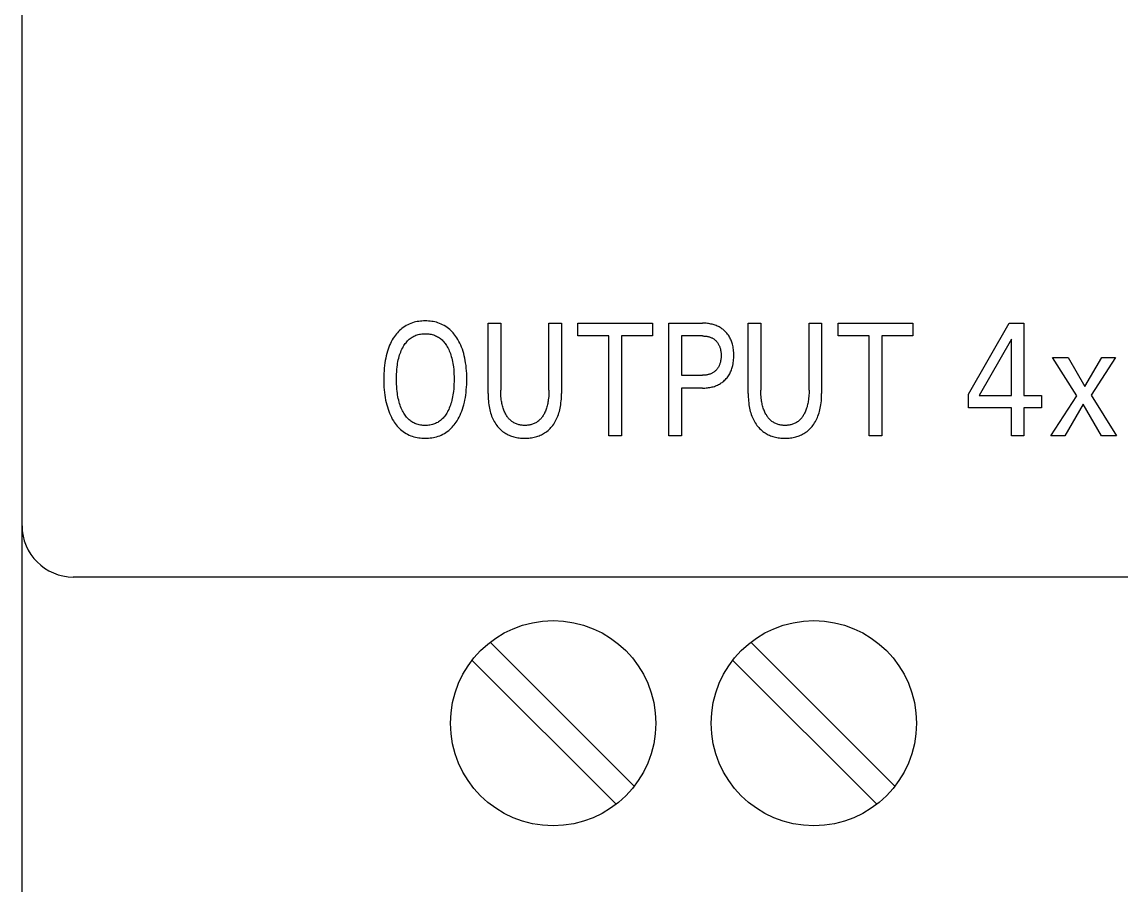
# Model space of a CAD drawing. Extents: x 0 to 420, y 0 to 297.
# Drawn here: x 136.8 to 158.21, y 168.67 to 185.49 of the extents above; entities that cross this region are included whole.
import ezdxf

# ---------------------------------------------------------------- set-up
doc = ezdxf.new("R2010")
doc.units = 0
doc.header["$LTSCALE"] = 23.1
doc.layers.add('10000_FRONT', color=7, linetype='CONTINUOUS')

msp = doc.modelspace()

# ---------------------------------------------------------------- linework, layer by layer
at = {"layer": '10000_FRONT', "color": 7, "linetype": 'CONTINUOUS'}
for p, q in [((136.798, 164.673), (136.798, 252.673)), ((144.155, 179.481), (144.134, 179.459)), ((144.178, 179.501), (144.155, 179.481)), ((144.202, 179.521), (144.178, 179.501)), ((144.228, 179.541), (144.202, 179.521)), ((144.256, 179.559), (144.228, 179.541)), ((144.285, 179.576), (144.256, 179.559)), ((144.314, 179.592), (144.285, 179.576)), ((144.345, 179.606), (144.314, 179.592)), ((144.376, 179.619), (144.345, 179.606)), ((144.407, 179.63), (144.376, 179.619)), ((144.437, 179.639), (144.407, 179.63)), ((144.468, 179.647), (144.437, 179.639)), ((144.499, 179.653), (144.468, 179.647)), ((144.53, 179.658), (144.499, 179.653)), ((144.561, 179.662), (144.53, 179.658)), ((144.592, 179.664), (144.561, 179.662)), ((144.624, 179.666), (144.592, 179.664)), ((144.656, 179.666), (144.624, 179.666)), ((144.687, 179.666), (144.656, 179.666)), ((144.718, 179.664), (144.687, 179.666)), ((144.75, 179.662), (144.718, 179.664)), ((144.781, 179.658), (144.75, 179.662)), ((144.812, 179.653), (144.781, 179.658)), ((144.843, 179.646), (144.812, 179.653)), ((144.873, 179.639), (144.843, 179.646)), ((144.903, 179.63), (144.873, 179.639)), ((144.934, 179.619), (144.903, 179.63)), ((144.965, 179.606), (144.934, 179.619)), ((144.995, 179.592), (144.965, 179.606)), ((145.025, 179.576), (144.995, 179.592)), ((145.054, 179.559), (145.025, 179.576)), ((145.081, 179.54), (145.054, 179.559)), ((145.108, 179.52), (145.081, 179.54)), ((145.132, 179.5), (145.108, 179.52)), ((145.154, 179.48), (145.132, 179.5)), ((145.176, 179.458), (145.154, 179.48)), ((145.879, 178.252), (145.879, 179.623)), ((145.879, 179.623), (146.126, 179.623)), ((146.126, 179.623), (146.126, 178.318)), ((147.066, 178.318), (147.066, 179.623)), ((147.066, 179.623), (147.311, 179.623)), ((147.311, 179.623), (147.311, 178.252)), ((147.629, 179.373), (147.629, 179.623)), ((147.629, 179.623), (149.086, 179.623)), ((149.086, 179.623), (149.086, 179.373)), ((149.402, 177.423), (149.402, 179.623)), ((149.402, 179.623), (150.057, 179.623)), ((150.081, 179.622), (150.057, 179.623)), ((150.105, 179.621), (150.081, 179.622)), ((150.129, 179.62), (150.105, 179.621)), ((150.153, 179.618), (150.129, 179.62)), ((150.177, 179.615), (150.153, 179.618)), ((150.2, 179.611), (150.177, 179.615)), ((150.224, 179.606), (150.2, 179.611)), ((150.245, 179.602), (150.224, 179.606)), ((150.266, 179.596), (150.245, 179.602)), ((150.286, 179.59), (150.266, 179.596)), ((150.307, 179.583), (150.286, 179.59)), ((150.327, 179.575), (150.307, 179.583)), ((150.347, 179.567), (150.327, 179.575)), ((150.367, 179.558), (150.347, 179.567)), ((150.385, 179.548), (150.367, 179.558)), ((150.403, 179.538), (150.385, 179.548)), ((150.42, 179.527), (150.403, 179.538)), ((150.437, 179.515), (150.42, 179.527)), ((150.454, 179.503), (150.437, 179.515)), ((150.47, 179.49), (150.454, 179.503)), ((150.486, 179.476), (150.47, 179.49)), ((150.502, 179.46), (150.486, 179.476)), ((150.949, 178.252), (150.949, 179.623)), ((150.949, 179.623), (151.195, 179.623)), ((151.195, 179.623), (151.195, 178.318)), ((152.135, 178.318), (152.135, 179.623)), ((152.135, 179.623), (152.38, 179.623)), ((152.38, 179.623), (152.38, 178.252)), ((152.699, 179.373), (152.699, 179.623)), ((152.699, 179.623), (154.155, 179.623)), ((154.155, 179.623), (154.155, 179.373)), ((155.239, 178.238), (156.035, 179.623)), ((156.035, 179.623), (156.32, 179.623)), ((156.32, 179.623), (156.32, 178.213)), ((143.994, 179.261), (143.977, 179.226)), ((144.013, 179.296), (143.994, 179.261)), ((144.033, 179.329), (144.013, 179.296)), ((144.039, 179.339), (144.033, 179.329)), ((144.056, 179.364), (144.039, 179.339)), ((144.074, 179.389), (144.056, 179.364)), ((144.093, 179.413), (144.074, 179.389)), ((144.113, 179.437), (144.093, 179.413)), ((144.134, 179.459), (144.113, 179.437)), ((144.281, 179.242), (144.296, 179.261)), ((144.296, 179.261), (144.312, 179.278)), ((144.312, 179.278), (144.329, 179.295)), ((144.329, 179.295), (144.345, 179.309)), ((144.345, 179.309), (144.362, 179.323)), ((144.362, 179.323), (144.38, 179.336)), ((144.38, 179.336), (144.398, 179.348)), ((144.398, 179.348), (144.416, 179.359)), ((144.416, 179.359), (144.436, 179.369)), ((144.436, 179.369), (144.455, 179.378)), ((144.455, 179.378), (144.475, 179.386)), ((144.475, 179.386), (144.497, 179.394)), ((144.497, 179.394), (144.519, 179.4)), ((144.519, 179.4), (144.541, 179.405)), ((144.541, 179.405), (144.564, 179.41)), ((144.564, 179.41), (144.587, 179.413)), ((144.587, 179.413), (144.61, 179.415)), ((144.61, 179.415), (144.633, 179.416)), ((144.633, 179.416), (144.656, 179.417)), ((144.656, 179.417), (144.679, 179.416)), ((144.679, 179.416), (144.702, 179.415)), ((144.702, 179.415), (144.725, 179.413)), ((144.725, 179.413), (144.748, 179.41)), ((144.748, 179.41), (144.77, 179.405)), ((144.77, 179.405), (144.793, 179.4)), ((144.793, 179.4), (144.815, 179.394)), ((144.815, 179.394), (144.836, 179.386)), ((144.836, 179.386), (144.857, 179.378)), ((144.857, 179.378), (144.876, 179.369)), ((144.876, 179.369), (144.896, 179.359)), ((144.896, 179.359), (144.914, 179.348)), ((144.914, 179.348), (144.933, 179.336)), ((144.933, 179.336), (144.95, 179.323)), ((144.95, 179.323), (144.967, 179.309)), ((144.967, 179.309), (144.983, 179.295)), ((144.983, 179.295), (145, 179.278)), ((145, 179.278), (145.017, 179.261)), ((145.017, 179.261), (145.032, 179.242)), ((145.197, 179.435), (145.176, 179.458)), ((145.216, 179.412), (145.197, 179.435)), ((145.235, 179.388), (145.216, 179.412)), ((145.253, 179.363), (145.235, 179.388)), ((145.271, 179.337), (145.253, 179.363)), ((145.292, 179.302), (145.271, 179.337)), ((145.312, 179.266), (145.292, 179.302)), ((145.331, 179.23), (145.312, 179.266)), ((148.234, 179.373), (147.629, 179.373)), ((148.234, 177.423), (148.234, 179.373)), ((148.481, 179.373), (148.481, 177.423)), ((149.086, 179.373), (148.481, 179.373)), ((149.648, 179.373), (149.648, 178.606)), ((150.057, 179.373), (149.648, 179.373)), ((150.057, 179.373), (150.072, 179.373)), ((150.072, 179.373), (150.086, 179.372)), ((150.086, 179.372), (150.101, 179.372)), ((150.101, 179.372), (150.115, 179.37)), ((150.115, 179.37), (150.13, 179.368)), ((150.13, 179.368), (150.144, 179.366)), ((150.144, 179.366), (150.158, 179.363)), ((150.158, 179.363), (150.171, 179.36)), ((150.171, 179.36), (150.183, 179.357)), ((150.183, 179.357), (150.196, 179.353)), ((150.196, 179.353), (150.208, 179.349)), ((150.208, 179.349), (150.22, 179.344)), ((150.22, 179.344), (150.232, 179.339)), ((150.232, 179.339), (150.244, 179.334)), ((150.244, 179.334), (150.255, 179.328)), ((150.255, 179.328), (150.265, 179.322)), ((150.265, 179.322), (150.276, 179.315)), ((150.276, 179.315), (150.286, 179.308)), ((150.286, 179.308), (150.296, 179.3)), ((150.296, 179.3), (150.305, 179.293)), ((150.305, 179.293), (150.314, 179.284)), ((150.314, 179.284), (150.324, 179.275)), ((150.324, 179.275), (150.334, 179.264)), ((150.334, 179.264), (150.343, 179.254)), ((150.343, 179.254), (150.351, 179.243)), ((150.519, 179.443), (150.502, 179.46)), ((150.534, 179.426), (150.519, 179.443)), ((150.548, 179.408), (150.534, 179.426)), ((150.562, 179.389), (150.548, 179.408)), ((150.575, 179.37), (150.562, 179.389)), ((150.587, 179.35), (150.575, 179.37)), ((150.597, 179.331), (150.587, 179.35)), ((150.606, 179.312), (150.597, 179.331)), ((150.615, 179.292), (150.606, 179.312)), ((150.623, 179.272), (150.615, 179.292)), ((150.63, 179.252), (150.623, 179.272)), ((153.304, 179.373), (152.699, 179.373)), ((153.304, 177.423), (153.304, 179.373)), ((153.55, 179.373), (153.55, 177.423)), ((154.155, 179.373), (153.55, 179.373)), ((156.078, 179.309), (155.45, 178.213)), ((156.078, 178.213), (156.078, 179.309)), ((143.918, 179.074), (143.906, 179.03)), ((143.933, 179.118), (143.918, 179.074)), ((143.946, 179.155), (143.933, 179.118)), ((143.961, 179.191), (143.946, 179.155)), ((143.977, 179.226), (143.961, 179.191)), ((144.167, 179.031), (144.178, 179.059)), ((144.178, 179.059), (144.189, 179.087)), ((144.189, 179.087), (144.202, 179.115)), ((144.202, 179.115), (144.216, 179.142)), ((144.216, 179.142), (144.227, 179.163)), ((144.227, 179.163), (144.239, 179.184)), ((144.239, 179.184), (144.252, 179.204)), ((144.252, 179.204), (144.266, 179.223)), ((144.266, 179.223), (144.281, 179.242)), ((145.032, 179.242), (145.046, 179.223)), ((145.046, 179.223), (145.06, 179.204)), ((145.06, 179.204), (145.073, 179.184)), ((145.073, 179.184), (145.085, 179.163)), ((145.085, 179.163), (145.097, 179.142)), ((145.097, 179.142), (145.101, 179.135)), ((145.101, 179.135), (145.113, 179.109)), ((145.113, 179.109), (145.125, 179.082)), ((145.125, 179.082), (145.136, 179.055)), ((145.136, 179.055), (145.146, 179.028)), ((145.348, 179.192), (145.331, 179.23)), ((145.364, 179.154), (145.348, 179.192)), ((145.379, 179.116), (145.364, 179.154)), ((145.393, 179.072), (145.379, 179.116)), ((145.406, 179.028), (145.393, 179.072)), ((150.351, 179.243), (150.359, 179.231)), ((150.359, 179.231), (150.366, 179.22)), ((150.366, 179.22), (150.373, 179.208)), ((150.373, 179.208), (150.379, 179.196)), ((150.379, 179.196), (150.385, 179.184)), ((150.385, 179.184), (150.39, 179.172)), ((150.39, 179.172), (150.394, 179.16)), ((150.394, 179.16), (150.399, 179.148)), ((150.399, 179.148), (150.402, 179.136)), ((150.402, 179.136), (150.406, 179.123)), ((150.406, 179.123), (150.409, 179.11)), ((150.409, 179.11), (150.412, 179.094)), ((150.412, 179.094), (150.415, 179.077)), ((150.415, 179.077), (150.417, 179.06)), ((150.417, 179.06), (150.419, 179.043)), ((150.419, 179.043), (150.42, 179.027)), ((150.636, 179.231), (150.63, 179.252)), ((150.642, 179.211), (150.636, 179.231)), ((150.647, 179.19), (150.642, 179.211)), ((150.653, 179.163), (150.647, 179.19)), ((150.657, 179.135), (150.653, 179.163)), ((150.661, 179.107), (150.657, 179.135)), ((150.664, 179.08), (150.661, 179.107)), ((150.666, 179.052), (150.664, 179.08)), ((150.667, 179.024), (150.666, 179.052)), ((143.869, 178.85), (143.862, 178.798)), ((143.876, 178.896), (143.869, 178.85)), ((143.885, 178.941), (143.876, 178.896)), ((143.894, 178.986), (143.885, 178.941)), ((143.906, 179.03), (143.894, 178.986)), ((144.112, 178.804), (144.118, 178.838)), ((144.118, 178.838), (144.124, 178.872)), ((144.124, 178.872), (144.131, 178.906)), ((144.131, 178.906), (144.139, 178.939)), ((144.139, 178.939), (144.148, 178.973)), ((144.148, 178.973), (144.157, 179.002)), ((144.157, 179.002), (144.167, 179.031)), ((145.146, 179.028), (145.156, 179.001)), ((145.156, 179.001), (145.164, 178.973)), ((145.164, 178.973), (145.173, 178.939)), ((145.173, 178.939), (145.181, 178.906)), ((145.181, 178.906), (145.189, 178.872)), ((145.189, 178.872), (145.195, 178.838)), ((145.195, 178.838), (145.2, 178.804)), ((145.417, 178.984), (145.406, 179.028)), ((145.427, 178.939), (145.417, 178.984)), ((145.436, 178.894), (145.427, 178.939)), ((145.443, 178.849), (145.436, 178.894)), ((145.45, 178.797), (145.443, 178.849)), ((150.399, 178.836), (150.395, 178.824)), ((150.403, 178.849), (150.399, 178.836)), ((150.406, 178.861), (150.403, 178.849)), ((150.409, 178.874), (150.406, 178.861)), ((150.412, 178.891), (150.409, 178.874)), ((150.415, 178.908), (150.412, 178.891)), ((150.417, 178.925), (150.415, 178.908)), ((150.419, 178.942), (150.417, 178.925)), ((150.42, 178.959), (150.419, 178.942)), ((150.42, 179.027), (150.42, 179.01)), ((150.42, 179.01), (150.42, 178.993)), ((150.42, 178.993), (150.42, 178.976)), ((150.42, 178.976), (150.42, 178.959)), ((150.647, 178.799), (150.653, 178.827)), ((150.653, 178.827), (150.658, 178.855)), ((150.658, 178.855), (150.661, 178.883)), ((150.661, 178.883), (150.664, 178.911)), ((150.664, 178.911), (150.666, 178.939)), ((150.666, 178.939), (150.667, 178.968)), ((150.667, 178.996), (150.667, 179.024)), ((150.667, 178.968), (150.667, 178.996)), ((157.351, 178.207), (156.88, 178.955)), ((156.88, 178.955), (157.184, 178.955)), ((157.184, 178.955), (157.51, 178.389)), ((157.51, 178.389), (157.841, 178.955)), ((158.107, 178.955), (157.635, 178.221)), ((157.841, 178.955), (158.107, 178.955)), ((143.85, 178.641), (143.848, 178.589)), ((143.853, 178.694), (143.85, 178.641)), ((143.857, 178.746), (143.853, 178.694)), ((143.862, 178.798), (143.857, 178.746)), ((144.095, 178.58), (144.096, 178.628)), ((144.096, 178.628), (144.099, 178.675)), ((144.099, 178.675), (144.103, 178.722)), ((144.103, 178.722), (144.108, 178.77)), ((144.108, 178.77), (144.112, 178.804)), ((145.2, 178.804), (145.205, 178.77)), ((145.205, 178.77), (145.21, 178.722)), ((145.21, 178.722), (145.214, 178.675)), ((145.214, 178.675), (145.216, 178.628)), ((145.216, 178.628), (145.218, 178.58)), ((145.456, 178.745), (145.45, 178.797)), ((145.46, 178.693), (145.456, 178.745)), ((145.463, 178.641), (145.46, 178.693)), ((145.464, 178.588), (145.463, 178.641)), ((150.13, 178.611), (150.116, 178.609)), ((150.145, 178.613), (150.13, 178.611)), ((150.159, 178.616), (150.145, 178.613)), ((150.172, 178.619), (150.159, 178.616)), ((150.184, 178.623), (150.172, 178.619)), ((150.197, 178.627), (150.184, 178.623)), ((150.209, 178.631), (150.197, 178.627)), ((150.221, 178.636), (150.209, 178.631)), ((150.233, 178.641), (150.221, 178.636)), ((150.245, 178.647), (150.233, 178.641)), ((150.256, 178.653), (150.245, 178.647)), ((150.267, 178.659), (150.256, 178.653)), ((150.277, 178.666), (150.267, 178.659)), ((150.287, 178.674), (150.277, 178.666)), ((150.297, 178.681), (150.287, 178.674)), ((150.306, 178.69), (150.297, 178.681)), ((150.316, 178.698), (150.306, 178.69)), ((150.325, 178.708), (150.316, 178.698)), ((150.335, 178.718), (150.325, 178.708)), ((150.344, 178.729), (150.335, 178.718)), ((150.352, 178.74), (150.344, 178.729)), ((150.36, 178.752), (150.352, 178.74)), ((150.367, 178.764), (150.36, 178.752)), ((150.374, 178.776), (150.367, 178.764)), ((150.38, 178.788), (150.374, 178.776)), ((150.385, 178.799), (150.38, 178.788)), ((150.39, 178.811), (150.385, 178.799)), ((150.395, 178.824), (150.39, 178.811)), ((150.563, 178.596), (150.576, 178.616)), ((150.576, 178.616), (150.588, 178.636)), ((150.588, 178.636), (150.598, 178.655)), ((150.598, 178.655), (150.607, 178.675)), ((150.607, 178.675), (150.616, 178.695)), ((150.616, 178.695), (150.623, 178.715)), ((150.623, 178.715), (150.63, 178.736)), ((150.63, 178.736), (150.637, 178.757)), ((150.637, 178.757), (150.642, 178.778)), ((150.642, 178.778), (150.647, 178.799)), ((143.848, 178.589), (143.848, 178.536)), ((143.848, 178.536), (143.848, 178.482)), ((143.848, 178.482), (143.85, 178.429)), ((143.85, 178.429), (143.852, 178.376)), ((144.094, 178.533), (144.095, 178.58)), ((144.095, 178.485), (144.094, 178.533)), ((144.096, 178.436), (144.095, 178.485)), ((144.099, 178.388), (144.096, 178.436)), ((145.216, 178.436), (145.214, 178.388)), ((145.218, 178.484), (145.216, 178.436)), ((145.218, 178.58), (145.218, 178.533)), ((145.218, 178.533), (145.218, 178.484)), ((145.46, 178.376), (145.463, 178.429)), ((145.463, 178.429), (145.464, 178.483)), ((145.465, 178.536), (145.464, 178.588)), ((145.464, 178.483), (145.465, 178.536)), ((149.648, 178.606), (150.057, 178.606)), ((150.072, 178.606), (150.057, 178.606)), ((150.087, 178.607), (150.072, 178.606)), ((150.101, 178.608), (150.087, 178.607)), ((150.116, 178.609), (150.101, 178.608)), ((150.289, 178.39), (150.31, 178.398)), ((150.31, 178.398), (150.33, 178.406)), ((150.33, 178.406), (150.35, 178.414)), ((150.35, 178.414), (150.369, 178.424)), ((150.369, 178.424), (150.388, 178.434)), ((150.388, 178.434), (150.406, 178.444)), ((150.406, 178.444), (150.423, 178.456)), ((150.423, 178.456), (150.44, 178.468)), ((150.44, 178.468), (150.457, 178.48)), ((150.457, 178.48), (150.473, 178.494)), ((150.473, 178.494), (150.488, 178.508)), ((150.488, 178.508), (150.505, 178.524)), ((150.505, 178.524), (150.521, 178.541)), ((150.521, 178.541), (150.536, 178.559)), ((150.536, 178.559), (150.55, 178.577)), ((150.55, 178.577), (150.563, 178.596)), ((143.852, 178.376), (143.856, 178.322)), ((143.856, 178.322), (143.862, 178.269)), ((143.862, 178.269), (143.868, 178.216)), ((143.868, 178.216), (143.876, 178.17)), ((144.103, 178.34), (144.099, 178.388)), ((144.108, 178.292), (144.103, 178.34)), ((144.112, 178.257), (144.108, 178.292)), ((144.117, 178.222), (144.112, 178.257)), ((144.123, 178.188), (144.117, 178.222)), ((144.13, 178.153), (144.123, 178.188)), ((145.189, 178.187), (145.182, 178.153)), ((145.195, 178.222), (145.189, 178.187)), ((145.2, 178.256), (145.195, 178.222)), ((145.205, 178.291), (145.2, 178.256)), ((145.21, 178.339), (145.205, 178.291)), ((145.214, 178.388), (145.21, 178.339)), ((145.437, 178.17), (145.444, 178.216)), ((145.444, 178.216), (145.451, 178.269)), ((145.451, 178.269), (145.456, 178.323)), ((145.456, 178.323), (145.46, 178.376)), ((145.879, 178.252), (145.88, 178.215)), ((145.88, 178.215), (145.881, 178.179)), ((146.126, 178.286), (146.126, 178.318)), ((146.127, 178.254), (146.126, 178.286)), ((146.129, 178.223), (146.127, 178.254)), ((146.131, 178.191), (146.129, 178.223)), ((146.134, 178.159), (146.131, 178.191)), ((147.061, 178.191), (147.058, 178.159)), ((147.063, 178.222), (147.061, 178.191)), ((147.064, 178.254), (147.063, 178.222)), ((147.065, 178.286), (147.064, 178.254)), ((147.066, 178.318), (147.065, 178.286)), ((147.31, 178.179), (147.311, 178.215)), ((147.311, 178.215), (147.311, 178.252)), ((149.648, 178.357), (149.648, 177.423)), ((150.057, 178.357), (149.648, 178.357)), ((150.057, 178.357), (150.082, 178.357)), ((150.082, 178.357), (150.106, 178.358)), ((150.106, 178.358), (150.13, 178.359)), ((150.13, 178.359), (150.154, 178.362)), ((150.154, 178.362), (150.178, 178.365)), ((150.178, 178.365), (150.202, 178.369)), ((150.202, 178.369), (150.226, 178.373)), ((150.226, 178.373), (150.247, 178.378)), ((150.247, 178.378), (150.268, 178.384)), ((150.268, 178.384), (150.289, 178.39)), ((150.949, 178.252), (150.949, 178.215)), ((150.949, 178.215), (150.95, 178.179)), ((151.196, 178.286), (151.195, 178.318)), ((151.196, 178.254), (151.196, 178.286)), ((151.198, 178.223), (151.196, 178.254)), ((151.2, 178.191), (151.198, 178.223)), ((151.203, 178.159), (151.2, 178.191)), ((152.13, 178.191), (152.127, 178.159)), ((152.132, 178.222), (152.13, 178.191)), ((152.134, 178.254), (152.132, 178.222)), ((152.135, 178.286), (152.134, 178.254)), ((152.135, 178.318), (152.135, 178.286)), ((152.379, 178.179), (152.38, 178.215)), ((152.38, 178.215), (152.38, 178.252)), ((155.239, 177.973), (155.239, 178.238)), ((155.45, 178.213), (156.078, 178.213)), ((156.32, 178.213), (156.661, 178.213)), ((156.661, 178.213), (156.661, 177.973)), ((156.845, 177.423), (157.351, 178.207)), ((157.635, 178.221), (158.127, 177.423)), ((143.876, 178.17), (143.884, 178.124)), ((143.884, 178.124), (143.894, 178.078)), ((143.894, 178.078), (143.905, 178.033)), ((143.905, 178.033), (143.917, 177.988)), ((143.917, 177.988), (143.931, 177.943)), ((144.138, 178.119), (144.13, 178.153)), ((144.147, 178.085), (144.138, 178.119)), ((144.156, 178.056), (144.147, 178.085)), ((144.165, 178.026), (144.156, 178.056)), ((144.176, 177.997), (144.165, 178.026)), ((144.187, 177.968), (144.176, 177.997)), ((144.2, 177.94), (144.187, 177.968)), ((145.137, 177.997), (145.125, 177.968)), ((145.147, 178.026), (145.137, 177.997)), ((145.157, 178.055), (145.147, 178.026)), ((145.165, 178.084), (145.157, 178.055)), ((145.174, 178.118), (145.165, 178.084)), ((145.182, 178.153), (145.174, 178.118)), ((145.381, 177.944), (145.395, 177.989)), ((145.395, 177.989), (145.408, 178.033)), ((145.408, 178.033), (145.419, 178.079)), ((145.419, 178.079), (145.428, 178.124)), ((145.428, 178.124), (145.437, 178.17)), ((145.881, 178.179), (145.883, 178.142)), ((145.883, 178.142), (145.886, 178.105)), ((145.886, 178.105), (145.889, 178.068)), ((145.889, 178.068), (145.894, 178.032)), ((145.894, 178.032), (145.9, 177.995)), ((145.9, 177.995), (145.906, 177.964)), ((146.138, 178.128), (146.134, 178.159)), ((146.141, 178.104), (146.138, 178.128)), ((146.145, 178.081), (146.141, 178.104)), ((146.15, 178.058), (146.145, 178.081)), ((146.155, 178.035), (146.15, 178.058)), ((146.16, 178.012), (146.155, 178.035)), ((146.167, 177.989), (146.16, 178.012)), ((146.174, 177.966), (146.167, 177.989)), ((147.025, 177.988), (147.018, 177.966)), ((147.032, 178.011), (147.025, 177.988)), ((147.037, 178.034), (147.032, 178.011)), ((147.042, 178.057), (147.037, 178.034)), ((147.047, 178.08), (147.042, 178.057)), ((147.05, 178.104), (147.047, 178.08)), ((147.054, 178.127), (147.05, 178.104)), ((147.058, 178.159), (147.054, 178.127)), ((147.284, 177.964), (147.29, 177.995)), ((147.29, 177.995), (147.296, 178.032)), ((147.296, 178.032), (147.301, 178.068)), ((147.301, 178.068), (147.305, 178.105)), ((147.305, 178.105), (147.308, 178.142)), ((147.308, 178.142), (147.31, 178.179)), ((150.95, 178.179), (150.952, 178.142)), ((150.952, 178.142), (150.955, 178.105)), ((150.955, 178.105), (150.959, 178.068)), ((150.959, 178.068), (150.963, 178.032)), ((150.963, 178.032), (150.969, 177.995)), ((150.969, 177.995), (150.975, 177.964)), ((151.207, 178.128), (151.203, 178.159)), ((151.211, 178.104), (151.207, 178.128)), ((151.215, 178.081), (151.211, 178.104)), ((151.219, 178.058), (151.215, 178.081)), ((151.224, 178.035), (151.219, 178.058)), ((151.23, 178.012), (151.224, 178.035)), ((151.236, 177.989), (151.23, 178.012)), ((151.243, 177.966), (151.236, 177.989)), ((152.095, 177.988), (152.088, 177.966)), ((152.101, 178.011), (152.095, 177.988)), ((152.107, 178.034), (152.101, 178.011)), ((152.112, 178.057), (152.107, 178.034)), ((152.116, 178.08), (152.112, 178.057)), ((152.12, 178.104), (152.116, 178.08)), ((152.123, 178.127), (152.12, 178.104)), ((152.127, 178.159), (152.123, 178.127)), ((152.354, 177.964), (152.36, 177.995)), ((152.36, 177.995), (152.366, 178.032)), ((152.366, 178.032), (152.37, 178.068)), ((152.37, 178.068), (152.374, 178.105)), ((152.374, 178.105), (152.377, 178.142)), ((152.377, 178.142), (152.379, 178.179)), ((156.078, 177.973), (155.239, 177.973)), ((156.078, 177.423), (156.078, 177.973)), ((156.32, 177.973), (156.32, 177.423)), ((156.661, 177.973), (156.32, 177.973)), ((157.474, 178.043), (157.116, 177.423)), ((157.835, 177.423), (157.474, 178.043)), ((143.931, 177.943), (143.945, 177.904)), ((143.945, 177.904), (143.96, 177.866)), ((143.96, 177.866), (143.977, 177.827)), ((143.977, 177.827), (143.995, 177.79)), ((143.995, 177.79), (144.014, 177.753)), ((144.213, 177.912), (144.2, 177.94)), ((144.225, 177.891), (144.213, 177.912)), ((144.237, 177.87), (144.225, 177.891)), ((144.25, 177.849), (144.237, 177.87)), ((144.263, 177.829), (144.25, 177.849)), ((144.278, 177.809), (144.263, 177.829)), ((144.293, 177.79), (144.278, 177.809)), ((144.309, 177.772), (144.293, 177.79)), ((144.326, 177.755), (144.309, 177.772)), ((144.342, 177.74), (144.326, 177.755)), ((144.986, 177.755), (144.969, 177.74)), ((145.003, 177.772), (144.986, 177.755)), ((145.019, 177.79), (145.003, 177.772)), ((145.035, 177.809), (145.019, 177.79)), ((145.049, 177.829), (145.035, 177.809)), ((145.063, 177.849), (145.049, 177.829)), ((145.076, 177.87), (145.063, 177.849)), ((145.088, 177.891), (145.076, 177.87)), ((145.099, 177.912), (145.088, 177.891)), ((145.113, 177.94), (145.099, 177.912)), ((145.125, 177.968), (145.113, 177.94)), ((145.276, 177.719), (145.297, 177.755)), ((145.297, 177.755), (145.317, 177.791)), ((145.317, 177.791), (145.335, 177.829)), ((145.335, 177.829), (145.352, 177.867)), ((145.352, 177.867), (145.367, 177.905)), ((145.367, 177.905), (145.381, 177.944)), ((145.906, 177.964), (145.913, 177.933)), ((145.913, 177.933), (145.921, 177.902)), ((145.921, 177.902), (145.93, 177.871)), ((145.93, 177.871), (145.939, 177.84)), ((145.939, 177.84), (145.95, 177.81)), ((145.95, 177.81), (145.962, 177.781)), ((145.962, 177.781), (145.974, 177.754)), ((145.974, 177.754), (145.987, 177.728)), ((146.18, 177.946), (146.174, 177.966)), ((146.188, 177.927), (146.18, 177.946)), ((146.196, 177.907), (146.188, 177.927)), ((146.204, 177.888), (146.196, 177.907)), ((146.213, 177.869), (146.204, 177.888)), ((146.223, 177.851), (146.213, 177.869)), ((146.233, 177.833), (146.223, 177.851)), ((146.242, 177.819), (146.233, 177.833)), ((146.251, 177.805), (146.242, 177.819)), ((146.261, 177.792), (146.251, 177.805)), ((146.271, 177.778), (146.261, 177.792)), ((146.281, 177.766), (146.271, 177.778)), ((146.292, 177.753), (146.281, 177.766)), ((146.912, 177.766), (146.901, 177.753)), ((146.922, 177.778), (146.912, 177.766)), ((146.932, 177.792), (146.922, 177.778)), ((146.942, 177.805), (146.932, 177.792)), ((146.951, 177.819), (146.942, 177.805)), ((146.96, 177.833), (146.951, 177.819)), ((146.97, 177.851), (146.96, 177.833)), ((146.979, 177.869), (146.97, 177.851)), ((146.988, 177.888), (146.979, 177.869)), ((146.997, 177.907), (146.988, 177.888)), ((147.005, 177.926), (146.997, 177.907)), ((147.012, 177.946), (147.005, 177.926)), ((147.018, 177.966), (147.012, 177.946)), ((147.203, 177.728), (147.216, 177.754)), ((147.216, 177.754), (147.228, 177.781)), ((147.228, 177.781), (147.24, 177.81)), ((147.24, 177.81), (147.251, 177.84)), ((147.251, 177.84), (147.261, 177.871)), ((147.261, 177.871), (147.27, 177.902)), ((147.27, 177.902), (147.277, 177.933)), ((147.277, 177.933), (147.284, 177.964)), ((150.975, 177.964), (150.982, 177.933)), ((150.982, 177.933), (150.99, 177.902)), ((150.99, 177.902), (150.999, 177.871)), ((150.999, 177.871), (151.009, 177.84)), ((151.009, 177.84), (151.02, 177.81)), ((151.02, 177.81), (151.032, 177.781)), ((151.032, 177.781), (151.044, 177.754)), ((151.044, 177.754), (151.057, 177.728)), ((151.25, 177.946), (151.243, 177.966)), ((151.257, 177.927), (151.25, 177.946)), ((151.265, 177.907), (151.257, 177.927)), ((151.273, 177.888), (151.265, 177.907)), ((151.282, 177.869), (151.273, 177.888)), ((151.292, 177.851), (151.282, 177.869)), ((151.303, 177.833), (151.292, 177.851)), ((151.311, 177.819), (151.303, 177.833)), ((151.32, 177.805), (151.311, 177.819)), ((151.33, 177.792), (151.32, 177.805)), ((151.34, 177.778), (151.33, 177.792)), ((151.35, 177.766), (151.34, 177.778)), ((151.361, 177.753), (151.35, 177.766)), ((151.981, 177.766), (151.971, 177.753)), ((151.992, 177.778), (151.981, 177.766)), ((152.002, 177.792), (151.992, 177.778)), ((152.011, 177.805), (152.002, 177.792)), ((152.02, 177.819), (152.011, 177.805)), ((152.029, 177.833), (152.02, 177.819)), ((152.039, 177.851), (152.029, 177.833)), ((152.049, 177.869), (152.039, 177.851)), ((152.058, 177.888), (152.049, 177.869)), ((152.066, 177.907), (152.058, 177.888)), ((152.074, 177.926), (152.066, 177.907)), ((152.081, 177.946), (152.074, 177.926)), ((152.088, 177.966), (152.081, 177.946)), ((152.272, 177.728), (152.285, 177.754)), ((152.285, 177.754), (152.297, 177.781)), ((152.297, 177.781), (152.309, 177.81)), ((152.309, 177.81), (152.32, 177.84)), ((152.32, 177.84), (152.33, 177.871)), ((152.33, 177.871), (152.339, 177.902)), ((152.339, 177.902), (152.347, 177.933)), ((152.347, 177.933), (152.354, 177.964)), ((144.014, 177.753), (144.036, 177.717)), ((144.036, 177.717), (144.052, 177.691)), ((144.052, 177.691), (144.07, 177.666)), ((144.07, 177.666), (144.089, 177.641)), ((144.089, 177.641), (144.109, 177.617)), ((144.109, 177.617), (144.13, 177.593)), ((144.13, 177.593), (144.151, 177.571)), ((144.151, 177.571), (144.174, 177.55)), ((144.174, 177.55), (144.198, 177.529)), ((144.359, 177.726), (144.342, 177.74)), ((144.377, 177.712), (144.359, 177.726)), ((144.395, 177.7), (144.377, 177.712)), ((144.414, 177.688), (144.395, 177.7)), ((144.433, 177.678), (144.414, 177.688)), ((144.453, 177.668), (144.433, 177.678)), ((144.474, 177.66), (144.453, 177.668)), ((144.495, 177.652), (144.474, 177.66)), ((144.518, 177.646), (144.495, 177.652)), ((144.54, 177.64), (144.518, 177.646)), ((144.563, 177.636), (144.54, 177.64)), ((144.586, 177.633), (144.563, 177.636)), ((144.609, 177.63), (144.586, 177.633)), ((144.632, 177.629), (144.609, 177.63)), ((144.656, 177.628), (144.632, 177.629)), ((144.679, 177.629), (144.656, 177.628)), ((144.702, 177.63), (144.679, 177.629)), ((144.725, 177.633), (144.702, 177.63)), ((144.748, 177.636), (144.725, 177.633)), ((144.771, 177.64), (144.748, 177.636)), ((144.794, 177.646), (144.771, 177.64)), ((144.816, 177.652), (144.794, 177.646)), ((144.838, 177.66), (144.816, 177.652)), ((144.858, 177.668), (144.838, 177.66)), ((144.878, 177.678), (144.858, 177.668)), ((144.898, 177.688), (144.878, 177.678)), ((144.916, 177.7), (144.898, 177.688)), ((144.935, 177.712), (144.916, 177.7)), ((144.952, 177.726), (144.935, 177.712)), ((144.969, 177.74), (144.952, 177.726)), ((145.113, 177.53), (145.137, 177.55)), ((145.137, 177.55), (145.16, 177.572)), ((145.16, 177.572), (145.181, 177.594)), ((145.181, 177.594), (145.202, 177.618)), ((145.202, 177.618), (145.222, 177.642)), ((145.222, 177.642), (145.241, 177.667)), ((145.241, 177.667), (145.259, 177.693)), ((145.259, 177.693), (145.276, 177.719)), ((145.987, 177.728), (146.001, 177.703)), ((146.001, 177.703), (146.016, 177.678)), ((146.016, 177.678), (146.032, 177.654)), ((146.032, 177.654), (146.049, 177.63)), ((146.049, 177.63), (146.066, 177.607)), ((146.066, 177.607), (146.084, 177.587)), ((146.084, 177.587), (146.103, 177.567)), ((146.103, 177.567), (146.122, 177.548)), ((146.122, 177.548), (146.143, 177.529)), ((146.303, 177.741), (146.292, 177.753)), ((146.315, 177.73), (146.303, 177.741)), ((146.328, 177.719), (146.315, 177.73)), ((146.341, 177.708), (146.328, 177.719)), ((146.355, 177.698), (146.341, 177.708)), ((146.37, 177.689), (146.355, 177.698)), ((146.385, 177.68), (146.37, 177.689)), ((146.4, 177.671), (146.385, 177.68)), ((146.416, 177.664), (146.4, 177.671)), ((146.432, 177.657), (146.416, 177.664)), ((146.449, 177.651), (146.432, 177.657)), ((146.465, 177.646), (146.449, 177.651)), ((146.481, 177.642), (146.465, 177.646)), ((146.497, 177.638), (146.481, 177.642)), ((146.513, 177.635), (146.497, 177.638)), ((146.53, 177.633), (146.513, 177.635)), ((146.546, 177.631), (146.53, 177.633)), ((146.563, 177.629), (146.546, 177.631)), ((146.58, 177.629), (146.563, 177.629)), ((146.596, 177.628), (146.58, 177.629)), ((146.613, 177.629), (146.596, 177.628)), ((146.63, 177.629), (146.613, 177.629)), ((146.647, 177.631), (146.63, 177.629)), ((146.663, 177.633), (146.647, 177.631)), ((146.68, 177.635), (146.663, 177.633)), ((146.696, 177.638), (146.68, 177.635)), ((146.713, 177.642), (146.696, 177.638)), ((146.729, 177.646), (146.713, 177.642)), ((146.745, 177.651), (146.729, 177.646)), ((146.761, 177.657), (146.745, 177.651)), ((146.777, 177.664), (146.761, 177.657)), ((146.793, 177.671), (146.777, 177.664)), ((146.808, 177.68), (146.793, 177.671)), ((146.823, 177.688), (146.808, 177.68)), ((146.838, 177.698), (146.823, 177.688)), ((146.852, 177.708), (146.838, 177.698)), ((146.866, 177.719), (146.852, 177.708)), ((146.878, 177.73), (146.866, 177.719)), ((146.89, 177.741), (146.878, 177.73)), ((146.901, 177.753), (146.89, 177.741)), ((147.048, 177.529), (147.068, 177.548)), ((147.068, 177.548), (147.087, 177.567)), ((147.087, 177.567), (147.106, 177.587)), ((147.106, 177.587), (147.124, 177.607)), ((147.124, 177.607), (147.142, 177.63)), ((147.142, 177.63), (147.159, 177.654)), ((147.159, 177.654), (147.174, 177.678)), ((147.174, 177.678), (147.189, 177.703)), ((147.189, 177.703), (147.203, 177.728)), ((151.057, 177.728), (151.07, 177.703)), ((151.07, 177.703), (151.085, 177.678)), ((151.085, 177.678), (151.101, 177.654)), ((151.101, 177.654), (151.118, 177.63)), ((151.118, 177.63), (151.136, 177.607)), ((151.136, 177.607), (151.154, 177.587)), ((151.154, 177.587), (151.172, 177.567)), ((151.172, 177.567), (151.192, 177.548)), ((151.192, 177.548), (151.212, 177.529)), ((151.373, 177.741), (151.361, 177.753)), ((151.385, 177.73), (151.373, 177.741)), ((151.397, 177.719), (151.385, 177.73)), ((151.411, 177.708), (151.397, 177.719)), ((151.425, 177.698), (151.411, 177.708)), ((151.439, 177.689), (151.425, 177.698)), ((151.454, 177.68), (151.439, 177.689)), ((151.47, 177.671), (151.454, 177.68)), ((151.486, 177.664), (151.47, 177.671)), ((151.502, 177.657), (151.486, 177.664)), ((151.518, 177.651), (151.502, 177.657)), ((151.534, 177.646), (151.518, 177.651)), ((151.55, 177.642), (151.534, 177.646)), ((151.566, 177.638), (151.55, 177.642)), ((151.583, 177.635), (151.566, 177.638)), ((151.599, 177.633), (151.583, 177.635)), ((151.616, 177.631), (151.599, 177.633)), ((151.632, 177.629), (151.616, 177.631)), ((151.649, 177.629), (151.632, 177.629)), ((151.666, 177.628), (151.649, 177.629)), ((151.683, 177.629), (151.666, 177.628)), ((151.699, 177.629), (151.683, 177.629)), ((151.716, 177.631), (151.699, 177.629)), ((151.733, 177.633), (151.716, 177.631)), ((151.749, 177.635), (151.733, 177.633)), ((151.766, 177.638), (151.749, 177.635)), ((151.782, 177.642), (151.766, 177.638)), ((151.798, 177.646), (151.782, 177.642)), ((151.814, 177.651), (151.798, 177.646)), ((151.83, 177.657), (151.814, 177.651)), ((151.847, 177.664), (151.83, 177.657)), ((151.862, 177.671), (151.847, 177.664)), ((151.878, 177.68), (151.862, 177.671)), ((151.893, 177.688), (151.878, 177.68)), ((151.907, 177.698), (151.893, 177.688)), ((151.922, 177.708), (151.907, 177.698)), ((151.935, 177.719), (151.922, 177.708)), ((151.947, 177.73), (151.935, 177.719)), ((151.959, 177.741), (151.947, 177.73)), ((151.971, 177.753), (151.959, 177.741)), ((152.117, 177.529), (152.137, 177.548)), ((152.137, 177.548), (152.157, 177.567)), ((152.157, 177.567), (152.175, 177.587)), ((152.175, 177.587), (152.193, 177.607)), ((152.193, 177.607), (152.211, 177.63)), ((152.211, 177.63), (152.228, 177.654)), ((152.228, 177.654), (152.244, 177.678)), ((152.244, 177.678), (152.259, 177.703)), ((152.259, 177.703), (152.272, 177.728)), ((144.198, 177.529), (144.224, 177.509)), ((144.224, 177.509), (144.252, 177.49)), ((144.252, 177.49), (144.281, 177.472)), ((144.281, 177.472), (144.311, 177.456)), ((144.311, 177.456), (144.341, 177.441)), ((144.341, 177.441), (144.373, 177.428)), ((144.373, 177.428), (144.404, 177.417)), ((144.404, 177.417), (144.435, 177.407)), ((144.435, 177.407), (144.466, 177.399)), ((144.466, 177.399), (144.497, 177.393)), ((144.497, 177.393), (144.528, 177.388)), ((144.528, 177.388), (144.56, 177.384)), ((144.56, 177.384), (144.592, 177.381)), ((144.592, 177.381), (144.624, 177.38)), ((144.624, 177.38), (144.656, 177.379)), ((144.656, 177.379), (144.688, 177.38)), ((144.688, 177.38), (144.719, 177.381)), ((144.719, 177.381), (144.751, 177.384)), ((144.751, 177.384), (144.783, 177.388)), ((144.783, 177.388), (144.814, 177.393)), ((144.814, 177.393), (144.845, 177.4)), ((144.845, 177.4), (144.876, 177.407)), ((144.876, 177.407), (144.906, 177.417)), ((144.906, 177.417), (144.938, 177.428)), ((144.938, 177.428), (144.969, 177.441)), ((144.969, 177.441), (145, 177.456)), ((145, 177.456), (145.03, 177.472)), ((145.03, 177.472), (145.058, 177.49)), ((145.058, 177.49), (145.086, 177.509)), ((145.086, 177.509), (145.113, 177.53)), ((146.143, 177.529), (146.164, 177.512)), ((146.164, 177.512), (146.186, 177.496)), ((146.186, 177.496), (146.208, 177.481)), ((146.208, 177.481), (146.229, 177.468)), ((146.229, 177.468), (146.25, 177.456)), ((146.25, 177.456), (146.272, 177.446)), ((146.272, 177.446), (146.294, 177.436)), ((146.294, 177.436), (146.316, 177.427)), ((146.316, 177.427), (146.339, 177.418)), ((146.339, 177.418), (146.362, 177.411)), ((146.362, 177.411), (146.385, 177.404)), ((146.385, 177.404), (146.41, 177.398)), ((146.41, 177.398), (146.437, 177.393)), ((146.437, 177.393), (146.463, 177.388)), ((146.463, 177.388), (146.489, 177.385)), ((146.489, 177.385), (146.515, 177.382)), ((146.515, 177.382), (146.542, 177.38)), ((146.542, 177.38), (146.569, 177.379)), ((146.569, 177.379), (146.595, 177.379)), ((146.595, 177.379), (146.622, 177.379)), ((146.622, 177.379), (146.648, 177.38)), ((146.648, 177.38), (146.675, 177.382)), ((146.675, 177.382), (146.701, 177.385)), ((146.701, 177.385), (146.728, 177.388)), ((146.728, 177.388), (146.754, 177.393)), ((146.754, 177.393), (146.78, 177.398)), ((146.78, 177.398), (146.806, 177.404)), ((146.806, 177.404), (146.829, 177.411)), ((146.829, 177.411), (146.852, 177.418)), ((146.852, 177.418), (146.874, 177.427)), ((146.874, 177.427), (146.897, 177.436)), ((146.897, 177.436), (146.919, 177.446)), ((146.919, 177.446), (146.94, 177.456)), ((146.94, 177.456), (146.961, 177.468)), ((146.961, 177.468), (146.982, 177.481)), ((146.982, 177.481), (147.004, 177.496)), ((147.004, 177.496), (147.026, 177.512)), ((147.026, 177.512), (147.048, 177.529)), ((148.481, 177.423), (148.234, 177.423)), ((149.648, 177.423), (149.402, 177.423)), ((151.212, 177.529), (151.233, 177.512)), ((151.233, 177.512), (151.255, 177.496)), ((151.255, 177.496), (151.278, 177.481)), ((151.278, 177.481), (151.298, 177.468)), ((151.298, 177.468), (151.319, 177.456)), ((151.319, 177.456), (151.341, 177.446)), ((151.341, 177.446), (151.363, 177.436)), ((151.363, 177.436), (151.385, 177.427)), ((151.385, 177.427), (151.408, 177.418)), ((151.408, 177.418), (151.431, 177.411)), ((151.431, 177.411), (151.454, 177.404)), ((151.454, 177.404), (151.48, 177.398)), ((151.48, 177.398), (151.506, 177.393)), ((151.506, 177.393), (151.532, 177.388)), ((151.532, 177.388), (151.558, 177.385)), ((151.558, 177.385), (151.585, 177.382)), ((151.585, 177.382), (151.611, 177.38)), ((151.611, 177.38), (151.638, 177.379)), ((151.638, 177.379), (151.665, 177.379)), ((151.665, 177.379), (151.691, 177.379)), ((151.691, 177.379), (151.718, 177.38)), ((151.718, 177.38), (151.744, 177.382)), ((151.744, 177.382), (151.771, 177.385)), ((151.771, 177.385), (151.797, 177.388)), ((151.797, 177.388), (151.823, 177.393)), ((151.823, 177.393), (151.849, 177.398)), ((151.849, 177.398), (151.875, 177.404)), ((151.875, 177.404), (151.898, 177.411)), ((151.898, 177.411), (151.921, 177.418)), ((151.921, 177.418), (151.944, 177.427)), ((151.944, 177.427), (151.966, 177.436)), ((151.966, 177.436), (151.988, 177.446)), ((151.988, 177.446), (152.01, 177.456)), ((152.01, 177.456), (152.031, 177.468)), ((152.031, 177.468), (152.051, 177.481)), ((152.051, 177.481), (152.074, 177.496)), ((152.074, 177.496), (152.096, 177.512)), ((152.096, 177.512), (152.117, 177.529)), ((153.55, 177.423), (153.304, 177.423)), ((156.32, 177.423), (156.078, 177.423)), ((157.116, 177.423), (156.845, 177.423)), ((158.127, 177.423), (157.835, 177.423)), ((207.298, 174.673), (137.798, 174.673)), ((148.727, 170.597), (145.922, 173.402)), ((153.807, 170.597), (151.002, 173.402)), ((145.569, 173.048), (148.373, 170.244)), ((150.649, 173.048), (153.453, 170.244))]:
    msp.add_line(p, q, dxfattribs=at)
for centre in [(147.148, 171.823), (152.228, 171.823)]:
    msp.add_circle(centre, 2, dxfattribs=at)
msp.add_arc((137.798, 175.673), 1, 180, 270, dxfattribs=at)

doc.saveas('drawing.dxf')
